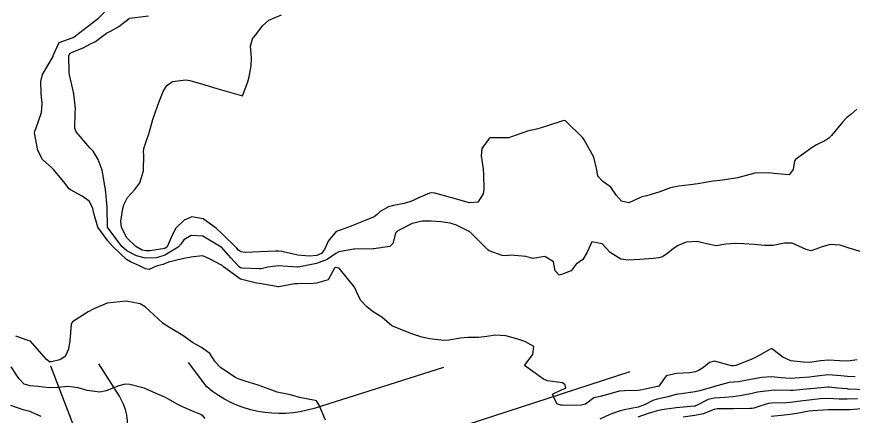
# Model space of a CAD drawing. Header units: metres. Extents: x 307586 to 320046, y 7427249 to 7434250.
# Drawn here: x 319662.3 to 319750.3, y 7429243.9 to 7429286 of the extents above; entities that cross this region are included whole.
import ezdxf

# ---------------------------------------------------------------- set-up
doc = ezdxf.new("R2010")
doc.units = ezdxf.units.M
doc.header["$MEASUREMENT"] = 0
for name, color, linetype in [('Curvas de Nivel 1m', 11, 'Continuous'), ('Curvas de Nivel 5m', 15, 'Continuous'), ('Edificações', 30, 'Continuous'), ('Vias Primárias', 230, 'Continuous')]:
    doc.layers.add(name, color=color, linetype=linetype)

msp = doc.modelspace()

# ---------------------------------------------------------------- linework, layer by layer
at = {"layer": 'Curvas de Nivel 1m', "flags": 128}
for points, elevation in [([(319750.708, 7429249.85), (319749.706, 7429249.727), (319748.845, 7429249.734), (319747.707, 7429249.828), (319746.846, 7429249.758), (319745.703, 7429249.588), (319745.027, 7429249.593), (319743.705, 7429249.753), (319742.888, 7429250.12), (319741.823, 7429250.958), (319741.762, 7429251.008), (319741.714, 7429251.028), (319741.651, 7429251.023), (319741.533, 7429250.962), (319740.383, 7429250.296), (319739.703, 7429249.953), (319737.941, 7429249.252), (319737.695, 7429249.208), (319737.468, 7429249.24), (319735.7, 7429249.702), (319735.143, 7429249.591), (319734.523, 7429249.042), (319734.018, 7429248.718), (319733.688, 7429248.588), (319733.101, 7429248.472), (319731.686, 7429248.408), (319730.611, 7429248.163), (319729.809, 7429247.099), (319729.726, 7429247.046), (319729.672, 7429247.033), (319728.084, 7429246.706), (319727.666, 7429246.636), (319726.211, 7429246.598), (319725.664, 7429246.565), (319724.562, 7429246.258), (319723.655, 7429245.986), (319722.979, 7429245.854), (319722.12, 7429245.193), (319721.642, 7429245.083), (319719.812, 7429245.048), (319719.641, 7429245.069), (319719.512, 7429245.093), (319719.103, 7429245.228), (319718.635, 7429246.259), (319719.665, 7429246.722), (319720.022, 7429246.863), (319719.958, 7429247.217), (319719.675, 7429247.437), (319718.093, 7429247.659), (319717.679, 7429247.809), (319715.693, 7429249.27), (319716.549, 7429250.417), (319716.673, 7429251.26), (319715.72, 7429251.77), (319714.979, 7429252.022), (319713.729, 7429252.38), (319712.586, 7429252.451), (319711.728, 7429252.32), (319710.848, 7429252.207), (319709.726, 7429252.191), (319708.95, 7429252.126), (319707.721, 7429251.922), (319707.2, 7429251.896), (319705.723, 7429252.06), (319704.874, 7429252.251), (319703.731, 7429252.638), (319701.743, 7429253.44), (319700.66, 7429254.359), (319699.757, 7429254.902), (319699.438, 7429255.143), (319699.047, 7429255.471), (319698.421, 7429256.132), (319697.783, 7429257.49), (319696.193, 7429259.506), (319695.814, 7429259.577), (319695.759, 7429259.565), (319695.686, 7429259.511), (319695.033, 7429258.279), (319693.789, 7429257.913), (319693.432, 7429257.892), (319691.787, 7429257.846), (319691.514, 7429257.836), (319690.008, 7429257.578), (319689.833, 7429257.529), (319689.782, 7429257.527), (319689.744, 7429257.542), (319689.602, 7429257.583), (319687.787, 7429257.894), (319687.481, 7429257.92), (319685.793, 7429258.328), (319684.014, 7429259.648), (319683.916, 7429259.751), (319683.815, 7429259.829), (319682.604, 7429260.455), (319681.824, 7429260.801), (319680.817, 7429260.696), (319679.821, 7429260.517), (319678.237, 7429260.143), (319677.815, 7429259.952), (319677.649, 7429259.897), (319677.017, 7429259.738), (319676.183, 7429259.371), (319675.808, 7429259.433), (319675.163, 7429259.76), (319674.217, 7429260.174), (319673.819, 7429260.42), (319672.383, 7429261.794), (319671.842, 7429262.379), (319670.797, 7429263.811), (319670.32, 7429265.374), (319670.245, 7429265.816), (319669.89, 7429266.542), (319669.139, 7429267.075), (319667.902, 7429267.748), (319667.785, 7429267.851), (319667.202, 7429268.569), (319666.136, 7429269.868), (319665.935, 7429270.055), (319664.975, 7429270.916), (319664.477, 7429271.892), (319664.127, 7429273.752), (319664.142, 7429273.898), (319664.251, 7429274.161), (319664.874, 7429275.887), (319664.912, 7429276.786), (319664.814, 7429277.888), (319664.786, 7429279.145), (319664.975, 7429279.886), (319666.072, 7429281.78), (319666.09, 7429281.853), (319666.092, 7429281.87), (319666.702, 7429283.256), (319668.101, 7429283.741), (319668.184, 7429283.766), (319668.302, 7429283.847), (319670.117, 7429285.249), (319670.453, 7429285.484), (319670.861, 7429285.813), (319671.487, 7429286.448)], 874), ([(319750.666, 7429276.211), (319750.015, 7429275.66), (319749.568, 7429275.308), (319749.154, 7429274.873), (319747.989, 7429273.454), (319747.71, 7429273.168), (319747.297, 7429272.897), (319746.416, 7429272.468), (319745.976, 7429272.207), (319744.195, 7429270.937), (319744.113, 7429270.785), (319743.947, 7429269.87), (319743.54, 7429269.335), (319741.94, 7429269.451), (319741.395, 7429269.512), (319739.94, 7429269.476), (319738.111, 7429269.007), (319737.932, 7429268.955), (319736.252, 7429268.705), (319735.929, 7429268.683), (319735.537, 7429268.642), (319733.926, 7429268.363), (319733.111, 7429268.254), (319731.924, 7429268.139), (319731.064, 7429267.946), (319729.917, 7429267.527), (319728.558, 7429267.12), (319728.051, 7429266.988), (319727.91, 7429266.926), (319726.679, 7429266.364), (319725.904, 7429266.535), (319725.373, 7429267.158), (319724.763, 7429268.009), (319723.927, 7429268.599), (319723.392, 7429269.185), (319723.293, 7429269.833), (319722.974, 7429271.19), (319721.98, 7429272.992), (319721.811, 7429273.202), (319720.001, 7429275.014), (319719.822, 7429275.044), (319717.995, 7429274.436), (319717.081, 7429274.17), (319715.989, 7429273.897), (319714.207, 7429273.297), (319714.057, 7429273.224), (319713.981, 7429273.202), (319712.089, 7429273.211), (319711.98, 7429273.156), (319711.214, 7429272.078), (319711.121, 7429271.328), (319711.327, 7429269.938), (319711.386, 7429269.325), (319711.41, 7429267.833), (319711.35, 7429267.326), (319710.781, 7429266.45), (319709.898, 7429266.37), (319708.524, 7429266.741), (319707.906, 7429266.927), (319706.255, 7429267.387), (319705.913, 7429267.436), (319705.709, 7429267.393), (319704.468, 7429266.848), (319703.901, 7429266.599), (319703.018, 7429266.303), (319701.889, 7429266.096), (319701.384, 7429265.949), (319700.514, 7429265.454), (319700.176, 7429265.161), (319699.877, 7429264.912), (319698.924, 7429264.525), (319697.869, 7429264.084), (319697.447, 7429263.914), (319696.286, 7429263.506), (319695.97, 7429263.4), (319695.86, 7429263.34), (319695.031, 7429262.337), (319694.694, 7429261.521), (319694.312, 7429261.041), (319693.826, 7429260.838), (319693.037, 7429260.753), (319691.826, 7429260.878), (319690.146, 7429261.261), (319689.83, 7429261.291), (319689.526, 7429261.281), (319687.829, 7429261.23), (319686.298, 7429261.155), (319685.829, 7429261.226), (319685.595, 7429261.397), (319685.366, 7429261.637), (319683.855, 7429263.106), (319683.262, 7429263.666), (319681.873, 7429264.683), (319680.684, 7429264.882), (319679.871, 7429264.544), (319679.013, 7429263.713), (319678.596, 7429262.974), (319678.087, 7429261.726), (319677.831, 7429261.558), (319676.261, 7429261.314), (319675.828, 7429261.308), (319675.469, 7429261.395), (319674.777, 7429261.766), (319673.847, 7429262.706), (319673.286, 7429263.786), (319673.206, 7429264.45), (319673.423, 7429265.785), (319673.51, 7429266.16), (319673.894, 7429266.928), (319674.681, 7429267.768), (319675.214, 7429268.46), (319675.601, 7429269.755), (319675.638, 7429271.443), (319675.603, 7429271.755), (319675.614, 7429272.1), (319675.974, 7429273.143), (319676.146, 7429273.582), (319676.202, 7429273.748), (319676.593, 7429275.148), (319676.771, 7429275.742), (319677.091, 7429276.66), (319677.507, 7429277.735), (319677.663, 7429278.099), (319678.038, 7429278.723), (319678.634, 7429279.131), (319680.047, 7429279.325), (319680.485, 7429279.257), (319682.039, 7429278.78), (319683.306, 7429278.396), (319684.031, 7429278.185), (319686.023, 7429277.63), (319686.56, 7429279.11), (319686.718, 7429279.623), (319686.91, 7429280.776), (319686.967, 7429281.621), (319686.862, 7429282.852), (319687.056, 7429283.62), (319687.533, 7429284.191), (319688.117, 7429285.002), (319688.767, 7429285.6), (319690.129, 7429286.156)], 876), ([(319694.746, 7429243.519), (319694.073, 7429245.091), (319693.799, 7429245.528), (319693.643, 7429245.57), (319691.996, 7429245.905), (319691.647, 7429246.008), (319691.053, 7429246.162), (319689.652, 7429246.466), (319688.824, 7429246.762), (319687.659, 7429247.196), (319686.292, 7429247.624), (319685.666, 7429247.811), (319685.326, 7429247.975), (319683.684, 7429249.042), (319683.124, 7429249.659), (319682.571, 7429250.536), (319681.708, 7429251.16), (319680.764, 7429251.689), (319679.724, 7429252.418), (319677.982, 7429253.484), (319677.741, 7429253.628), (319677.607, 7429253.731), (319675.76, 7429255.435), (319675.227, 7429255.755), (319673.765, 7429256.011), (319671.763, 7429255.8), (319670.353, 7429255.218), (319669.754, 7429254.914), (319668.109, 7429253.845), (319667.982, 7429253.604), (319667.849, 7429251.848), (319667.704, 7429250.973), (319667.352, 7429250.198), (319666.787, 7429249.859), (319665.921, 7429249.636), (319665.69, 7429249.652), (319665.395, 7429249.873), (319663.712, 7429251.802), (319663.656, 7429251.834), (319663.448, 7429251.894), (319662.149, 7429252.345)], 873), ([(319682.1, 7429243.673), (319681.885, 7429243.935), (319681.627, 7429244.089), (319680.942, 7429244.375), (319679.635, 7429244.937), (319679.121, 7429245.191), (319678.226, 7429245.721), (319677.853, 7429245.935), (319677.646, 7429246.01), (319677.186, 7429246.196), (319675.654, 7429246.871), (319674.156, 7429247.267), (319673.658, 7429247.279), (319673.009, 7429247.133), (319671.651, 7429246.59), (319671.002, 7429246.454), (319669.651, 7429246.634), (319668.733, 7429246.913), (319667.655, 7429247.055), (319666.566, 7429246.948), (319665.653, 7429246.92), (319664.488, 7429247.048), (319663.655, 7429247.121), (319663.039, 7429247.282), (319662.462, 7429247.908), (319661.681, 7429249.131)], 872), ([(319750.476, 7429248.062), (319749.685, 7429248.087), (319748.987, 7429248.171), (319747.687, 7429248.267), (319746.463, 7429248.124), (319745.684, 7429248.026), (319744.651, 7429247.953), (319743.683, 7429247.907), (319742.707, 7429247.968), (319741.684, 7429248.068), (319740.671, 7429247.983), (319739.681, 7429247.806), (319738.222, 7429247.545), (319737.678, 7429247.493), (319737.237, 7429247.454), (319735.673, 7429247.055), (319735.658, 7429247.045), (319735.604, 7429247.031), (319734.115, 7429246.597), (319733.664, 7429246.483), (319732.414, 7429246.316), (319731.66, 7429246.192), (319730.78, 7429245.965), (319729.652, 7429245.725), (319729.181, 7429245.576), (319728.318, 7429245.12), (319727.64, 7429244.884), (319726.189, 7429244.593), (319725.636, 7429244.454), (319724.675, 7429244.117), (319723.627, 7429243.628)], 873), ([(319751.671, 7429246.716), (319749.747, 7429246.784), (319749.672, 7429246.789), (319748.623, 7429246.876), (319747.751, 7429246.966), (319747.674, 7429246.968), (319747.6, 7429246.965), (319746.907, 7429246.898), (319745.779, 7429246.802), (319745.671, 7429246.792), (319743.965, 7429246.63), (319743.668, 7429246.617), (319741.974, 7429246.65), (319741.668, 7429246.641), (319740.202, 7429246.438), (319739.663, 7429246.32), (319738.561, 7429246.095), (319737.657, 7429245.98), (319736.768, 7429245.907), (319735.655, 7429245.832), (319735.018, 7429245.671), (319733.785, 7429245.049), (319733.69, 7429245.002), (319733.642, 7429244.991), (319733.573, 7429244.982), (319731.64, 7429244.793), (319730.127, 7429244.606), (319729.637, 7429244.502), (319728.719, 7429244.199), (319727.63, 7429243.833)], 872), ([(319664.823, 7429243.878), (319663.621, 7429244.426), (319662.915, 7429244.61), (319661.63, 7429245.037)], 871), ([(319750.742, 7429245.764), (319749.656, 7429245.718), (319748.797, 7429245.732), (319747.656, 7429245.775), (319746.818, 7429245.736), (319745.654, 7429245.627), (319745.021, 7429245.548), (319743.649, 7429245.367), (319743.247, 7429245.338), (319741.648, 7429245.296), (319741.359, 7429245.252), (319740.459, 7429244.972), (319739.837, 7429244.782), (319739.641, 7429244.748), (319739.388, 7429244.732), (319737.64, 7429244.701), (319735.963, 7429244.703), (319735.639, 7429244.639), (319734.487, 7429244.189), (319733.632, 7429243.983), (319732.372, 7429243.81)], 871)]:
    msp.add_lwpolyline(points, dxfattribs=dict(at, elevation=elevation))
at = {"layer": 'Curvas de Nivel 5m', "flags": 128}
for points, elevation in [([(319751.607, 7429261.081), (319749.85, 7429261.601), (319748.914, 7429261.934), (319747.854, 7429262.001), (319747.018, 7429261.732), (319745.847, 7429261.336), (319745.316, 7429261.448), (319743.855, 7429262.135), (319743.059, 7429262.146), (319741.852, 7429261.875), (319740.953, 7429261.868), (319739.848, 7429262.002), (319738.773, 7429262.073), (319737.849, 7429262.097), (319736.86, 7429262.008), (319735.845, 7429261.856), (319734.827, 7429262.062), (319733.852, 7429262.312), (319732.696, 7429262.221), (319731.845, 7429261.9), (319731.359, 7429261.566), (319730.777, 7429261.091), (319730.221, 7429260.704), (319729.828, 7429260.575), (319729.235, 7429260.517), (319727.826, 7429260.407), (319726.635, 7429260.332), (319725.826, 7429260.453), (319724.721, 7429261.161), (319723.846, 7429262.042), (319722.767, 7429262.269), (319722.279, 7429261.193), (319721.825, 7429260.398), (319721.12, 7429259.907), (319720.6, 7429259.212), (319720.033, 7429258.996), (319719.81, 7429258.914), (319719.331, 7429258.75), (319718.927, 7429259.233), (319718.756, 7429260.17), (319717.828, 7429260.711), (319716.558, 7429260.53), (319715.827, 7429260.712), (319714.25, 7429260.864), (319713.828, 7429260.809), (319713.352, 7429260.821), (319711.981, 7429261.318), (319711.835, 7429261.434), (319709.898, 7429263.34), (319709.863, 7429263.365), (319708.529, 7429264.02), (319707.872, 7429264.234), (319706.885, 7429264.368), (319705.873, 7429264.436), (319704.932, 7429264.458), (319703.871, 7429264.201), (319702.361, 7429263.433), (319702.122, 7429263.173), (319701.843, 7429262.103), (319701.507, 7429261.774), (319699.834, 7429261.533), (319699.758, 7429261.537), (319697.833, 7429261.513), (319697.812, 7429261.511), (319697.73, 7429261.491), (319696.137, 7429261.2), (319695.828, 7429261.034), (319694.933, 7429260.408), (319693.817, 7429259.976), (319691.866, 7429259.612), (319691.813, 7429259.611), (319691.753, 7429259.621), (319689.814, 7429259.728), (319688.68, 7429259.597), (319687.98, 7429259.438), (319687.81, 7429259.43), (319685.952, 7429259.488), (319685.811, 7429259.523), (319685.669, 7429259.631), (319684.771, 7429260.589), (319683.845, 7429261.66), (319683.833, 7429261.675), (319683.77, 7429261.725), (319681.851, 7429262.872), (319680.609, 7429262.935), (319679.845, 7429262.478), (319679.523, 7429262.02), (319679.247, 7429261.709), (319677.824, 7429260.852), (319676.966, 7429260.594), (319675.821, 7429260.559), (319674.847, 7429260.789), (319673.828, 7429261.315), (319673.311, 7429261.785), (319671.862, 7429263.72), (319671.815, 7429263.8), (319671.791, 7429263.873), (319671.786, 7429265.801), (319671.778, 7429265.907), (319671.587, 7429267.803), (319671.538, 7429268.174), (319671.237, 7429269.807), (319670.825, 7429270.93), (319670.282, 7429271.817), (319669.958, 7429272.169), (319668.509, 7429273.842), (319668.37, 7429274.228), (319668.419, 7429275.844), (319668.422, 7429276.259), (319668.265, 7429277.846), (319668.037, 7429278.797), (319667.795, 7429279.853), (319667.773, 7429280.135), (319667.748, 7429281.853), (319667.835, 7429282.094), (319668.078, 7429282.218), (319669.232, 7429282.686), (319670.092, 7429283.119), (319670.554, 7429283.357), (319671.143, 7429283.81), (319671.698, 7429284.214), (319672.109, 7429284.435), (319672.994, 7429284.911), (319674.092, 7429285.78), (319674.108, 7429285.795), (319674.123, 7429285.805), (319674.156, 7429285.812), (319676.126, 7429286.045)], 875), ([(319751.642, 7429244.748), (319749.896, 7429244.602), (319749.64, 7429244.584), (319749.363, 7429244.587), (319747.64, 7429244.609), (319746.039, 7429244.506), (319745.638, 7429244.445), (319744.344, 7429244.215), (319743.635, 7429244.098), (319742.686, 7429243.997), (319741.632, 7429243.886)], 870)]:
    msp.add_lwpolyline(points, dxfattribs=dict(at, elevation=elevation))
at = {"layer": 'Edificações'}
msp.add_lwpolyline([(319665.817, 7429249.23), (319669.224, 7429240.36), (319661.07, 7429238.24), (319656.881, 7429249.342)], dxfattribs=at)
at = {"layer": 'Vias Primárias'}
for points in [[(319660.603, 7429235.471), (319671.212, 7429238.447, 0.195722), (319673.647, 7429241.331, 0.223272), (319673.061, 7429246.017), (319670.896, 7429249.441)], [(319660.603, 7429235.471), (319671.212, 7429238.447, 0.195722), (319673.647, 7429241.331, 0.223272), (319673.061, 7429246.017), (319670.896, 7429249.441)], [(319707.159, 7429249.048), (319693.548, 7429244.751, -0.256931), (319682.264, 7429247.006), (319680.339, 7429249.56)], [(319707.159, 7429249.048), (319693.548, 7429244.751, -0.256931), (319682.264, 7429247.006), (319680.339, 7429249.56)]]:
    msp.add_lwpolyline(points, format="xyb", dxfattribs=at)
msp.add_lwpolyline([(319726.763, 7429248.606), (319700.992, 7429240.205), (319678.65, 7429233.297), (319650.831, 7429225.865)], dxfattribs=at)
msp.add_lwpolyline([(319726.763, 7429248.606), (319700.992, 7429240.205), (319678.65, 7429233.297), (319650.831, 7429225.865)], dxfattribs=at)

doc.saveas('drawing.dxf')
